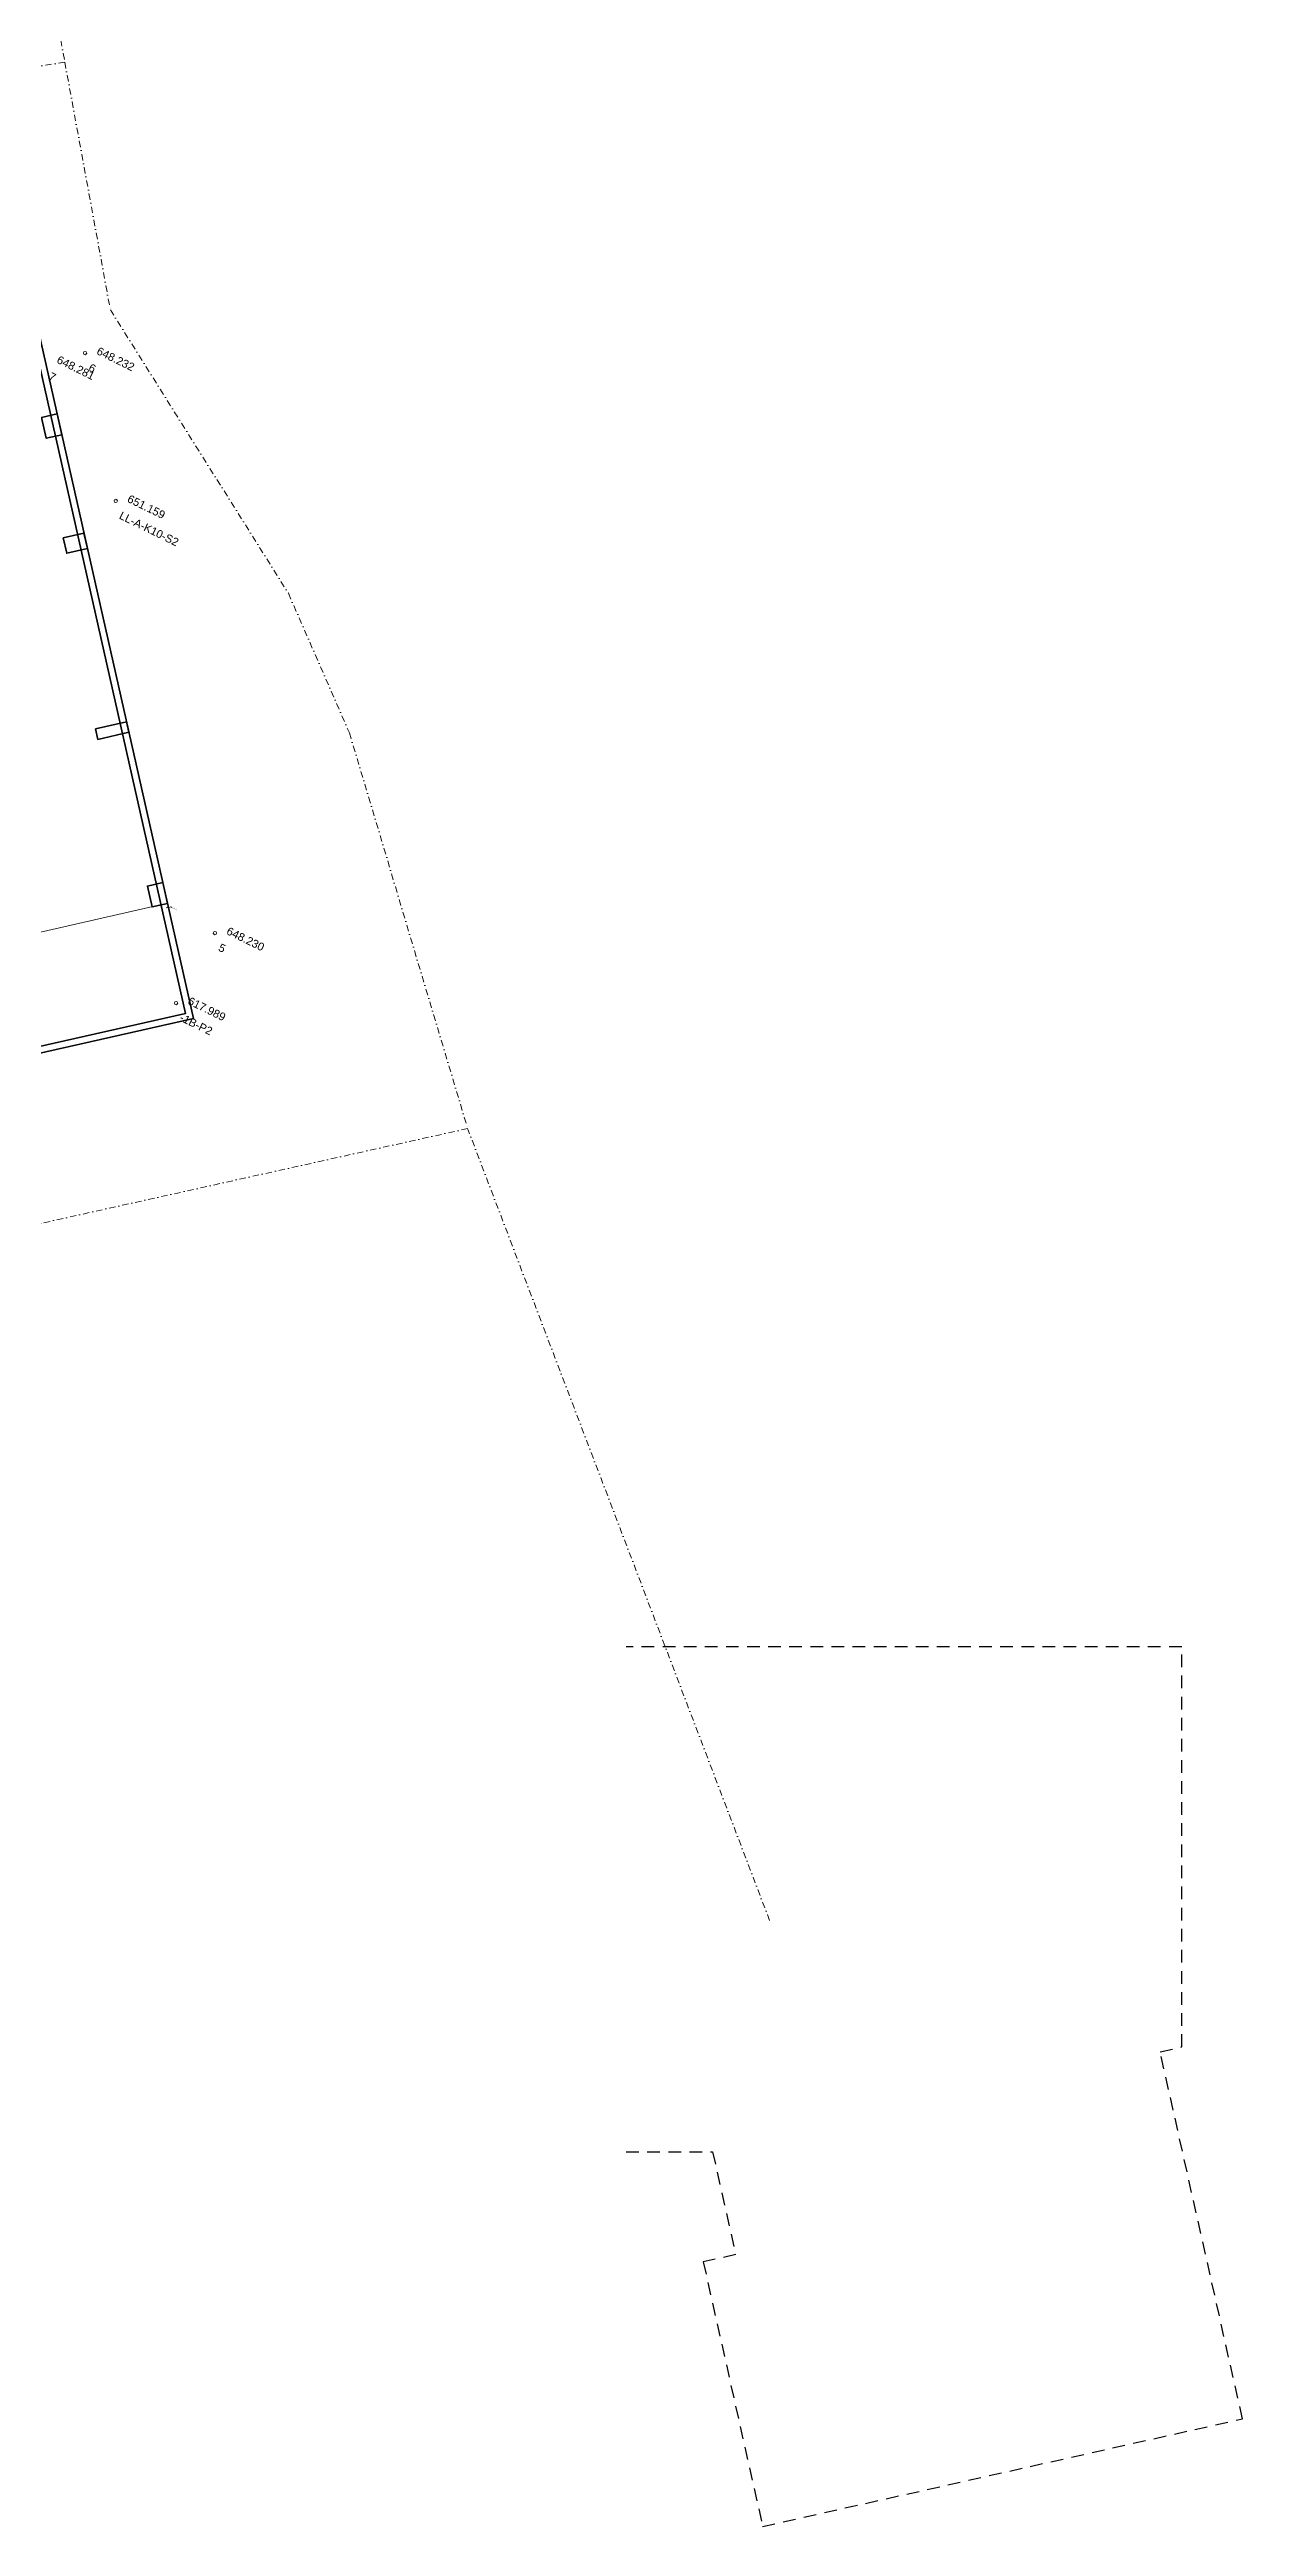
# Model space of a CAD drawing. Header units: millimetres. Extents: x -7085 to 122800, y -120799 to 121915.
# Drawn here: x 77922 to 122800, y -120799 to -27612 of the extents above; entities that cross this region are included whole.
import ezdxf

# ---------------------------------------------------------------- set-up
doc = ezdxf.new("R2010")
doc.units = ezdxf.units.MM
doc.header["$MEASUREMENT"] = 0
doc.linetypes.add('Dot & Dashed', pattern=[502.708322, 238.125, -132.291667, 0, -132.291655])
doc.linetypes.add('Long Dashed', pattern=[793.749976, 476.249993, -317.499983])
for name, color, linetype, lineweight in [('A - objekti 1 gjendja faktike_Pen_No__1', 7, 'Continuous', 13), ('A - objekti 1 gjendja faktike_Pen_No__2', 8, 'Continuous', 15), ('A -Polyline_Pen_No__42', 8, 'Continuous', 25)]:
    doc.layers.add(name, color=color, linetype=linetype, lineweight=lineweight)
for name, color, linetype, lineweight, true_color in [('A - objekti 1 gjendja faktike_Pen_No__210', 7, 'Continuous', 0, 0xe8e8e8), ('A - objekti 1 gjendja faktike_Pen_No__3', 7, 'Continuous', 18, 0xff6600), ('A - objekti 1 gjendja faktike_Pen_No__4', 7, 'Continuous', 20, 0x029e21), ('A - objekti 1 gjendja faktike_Pen_No__8', 7, 'Continuous', 35, 0xa80f02), ('A - Parcelat_Pen_No__161', 7, 'Continuous', 13, 0x6a6a6a)]:
    doc.layers.add(name, color=color, linetype=linetype, lineweight=lineweight, true_color=true_color)
doc.styles.add('GENERATED_STYLE_1', font='')
doc.styles.get('GENERATED_STYLE_1').set_extended_font_data('Arial')

msp = doc.modelspace()

# ---------------------------------------------------------------- hatches: boundary and pattern name
at = {"layer": 'A - objekti 1 gjendja faktike_Pen_No__1', "linetype": 'Continuous', "lineweight": 13}
for points in [[(82351.7, -59888.1), (82355, -59902.8), (82397.3, -59885.6)], [(82441.4, -59867.9), (82399.2, -59885.1), (82444.8, -59882.5)]]:
    msp.add_hatch(color=7, dxfattribs=at).paths.add_polyline_path(points)

# ---------------------------------------------------------------- linework, layer by layer
at = {"layer": 'A - objekti 1 gjendja faktike_Pen_No__1', "color": 7, "linetype": 'Continuous', "lineweight": 13}
for p, q in [((75484.5, -29181.2), (82365.1, -59734.3)), ((82361.3, -59726.4), (38188.1, -69766.4)), ((82353.4, -59895.5), (82309.5, -59905.4)), ((82363.2, -59734.7), (82363.2, -59734.8)), ((82365.1, -59734.3), (82365.2, -59734.3)), ((82365.1, -59734.3), (82365.2, -59734.3)), ((82366.6, -59750), (82407.2, -59929.4)), ((82368.6, -59749.5), (82409.1, -59929)), ((82399.2, -59885.1), (82399.2, -59885.1)), ((82443.1, -59875.2), (82487, -59865.3)), ((82487, -59865.3), (82527.4, -59885))]:
    msp.add_line(p, q, dxfattribs=at)
at = {"layer": 'A - objekti 1 gjendja faktike_Pen_No__2', "color": 8, "linetype": 'Dot & Dashed', "lineweight": 15}
for points in [[(80209.5, -37406.9), (86906.4, -48070.4)], [(86906.4, -48070.4), (89203.6, -53322.4)], [(89203.6, -53322.4), (93649.7, -68206.3)], [(93649.7, -68206.3), (74068.7, -72559.5)], [(105010.1, -98000.3), (93649.7, -68206.3)]]:
    msp.add_lwpolyline(points, dxfattribs=at)
at = {"layer": 'A - objekti 1 gjendja faktike_Pen_No__210', "color": 254, "linetype": 'Continuous', "lineweight": 0, "true_color": 0xe8e8e8}
for p, q in [((79256.9, -39034.9), (79257, -39034.9)), ((84141.6, -60855.8), (84141.7, -60855.9))]:
    msp.add_line(p, q, dxfattribs=at)
for centre in [(79256.9, -39034.9), (84141.6, -60855.8)]:
    msp.add_circle(centre, 62.5, dxfattribs=at)
at = {"layer": 'A - objekti 1 gjendja faktike_Pen_No__3', "color": 30, "linetype": 'Continuous', "lineweight": 18, "true_color": 0xff6600}
for p, q in [((80411.1, -44596.5), (80411.1, -44596.5)), ((82683.8, -63488), (82683.8, -63488))]:
    msp.add_line(p, q, dxfattribs=at)
for centre in [(80411.1, -44596.5), (82683.8, -63488)]:
    msp.add_circle(centre, 62.5, dxfattribs=at)
at = {"layer": 'A - objekti 1 gjendja faktike_Pen_No__4', "color": 104, "linetype": 'Dot & Dashed', "lineweight": 20, "true_color": 0x029e21}
msp.add_lwpolyline([(78496.7, -28085.1), (80209.5, -37406.9)], dxfattribs=at)
at = {"layer": 'A - objekti 1 gjendja faktike_Pen_No__8', "color": 14, "linetype": 'Continuous', "lineweight": 35, "true_color": 0xa80f02}
msp.add_lwpolyline([(43222.2, -73126.4), (83341.5, -64067.2), (75641.2, -29965.9), (75397.4, -30021), (83042.6, -63878.4), (43167.1, -72882.6)], close=True, dxfattribs=at)
at = {"layer": 'A - objekti 1 gjendja faktike_Pen_No__8', "color": 14, "linetype": 'Continuous', "lineweight": 35, "true_color": 0xa80f02, "flags": 128}
for points in [[(78205.7, -41322.8), (77620.4, -41455), (77796.6, -42235.4), (78381.9, -42103.2)], [(78436.8, -45978.3), (78568.9, -46563.5), (79349.3, -46387.3), (79217.1, -45802.1)], [(79651.6, -53174.3), (79739.7, -53564.5), (80910.2, -53300.2), (80822.1, -52910)], [(82187, -58954.4), (81601.7, -59086.5), (81777.9, -59866.9), (82363.2, -59734.7)]]:
    msp.add_lwpolyline(points, close=True, dxfattribs=at)
at = {"layer": 'A - Parcelat_Pen_No__161', "color": 251, "linetype": 'Dot & Dashed', "lineweight": 13, "true_color": 0x6a6a6a}
for points in [[(78163.2, -26267), (78496.7, -28085.1)], [(78496.7, -28085.1), (62924.9, -30636.7)], [(78496.7, -28085.1), (80209.5, -37406.9)], [(80209.5, -37406.9), (86906.4, -48070.4)], [(86906.4, -48070.4), (89203.6, -53322.4)], [(89203.6, -53322.4), (93649.7, -68206.3)], [(93649.7, -68206.3), (74068.7, -72559.5)]]:
    msp.add_lwpolyline(points, dxfattribs=at)
at = {"layer": 'A -Polyline_Pen_No__42', "color": 8, "linetype": 'Long Dashed', "lineweight": 25}
msp.add_lwpolyline([(99615.3, -106700.4), (102865.9, -106700.4), (103734.8, -110573.2), (102515.2, -110846.9), (104748.4, -120799.4), (122799.5, -116748.9), (119701.5, -102942.3), (120515.3, -102759.7), (120515.3, -87699.6), (99615.3, -87699.6)], dxfattribs=at)

# ---------------------------------------------------------------- texts
at = {"layer": 'A - objekti 1 gjendja faktike_Pen_No__1', "color": 7, "linetype": 'Continuous', "lineweight": 13, "insert": (82537.5, -59914.1), "char_height": 45, "attachment_point": 7, "rotation": 333.954051, "style": 'GENERATED_STYLE_1'}
msp.add_mtext('\\A1;{\\pql;\\fArial|b0|i0|c0|p34;0.0020}', dxfattribs=at)
at = {"layer": 'A - objekti 1 gjendja faktike_Pen_No__210', "color": 254, "linetype": 'Continuous', "lineweight": 0, "true_color": 0xe8e8e8, "char_height": 300, "attachment_point": 7, "rotation": 333.954051, "style": 'GENERATED_STYLE_1'}
for s, insert in [('\\A1;{\\pql;\\fArial|b0|i0|c0|p34;648.232}', (79661.7, -39060.7)), ('\\A1;{\\pql;\\fArial|b0|i0|c0|p34;7}', (77859.6, -40008.4)), ('\\A1;{\\pql;\\fArial|b0|i0|c0|p34;648.281}', (78162.1, -39389.4)), ('\\A1;{\\pql;\\fArial|b0|i0|c0|p34;6}', (79356.5, -39685.2)), ('\\A1;{\\pql;\\fArial|b0|i0|c0|p34;5}', (84241.8, -61505)), ('\\A1;{\\pql;\\fArial|b0|i0|c0|p34;648.230}', (84546.4, -60881.6))]:
    msp.add_mtext(s, dxfattribs=dict(at, insert=insert))
at = {"layer": 'A - objekti 1 gjendja faktike_Pen_No__3', "color": 30, "linetype": 'Continuous', "lineweight": 18, "true_color": 0xff6600, "char_height": 300, "attachment_point": 7, "rotation": 333.954051, "style": 'GENERATED_STYLE_1'}
for s, insert in [('\\A1;{\\pql;\\fArial|b0|i0|c0|p34;651.159}', (80816, -44622.1)), ('\\A1;{\\pql;\\fArial|b0|i0|c0|p34;LL-A-K10-S2}', (80509, -45250.2)), ('\\A1;{\\pql;\\fArial|b0|i0|c0|p34;617.989}', (83088.7, -63513.6)), ('\\A1;{\\pql;\\fArial|b0|i0|c0|p34;-1B-P2}', (82785.6, -64133.8))]:
    msp.add_mtext(s, dxfattribs=dict(at, insert=insert))

doc.saveas('drawing.dxf')
